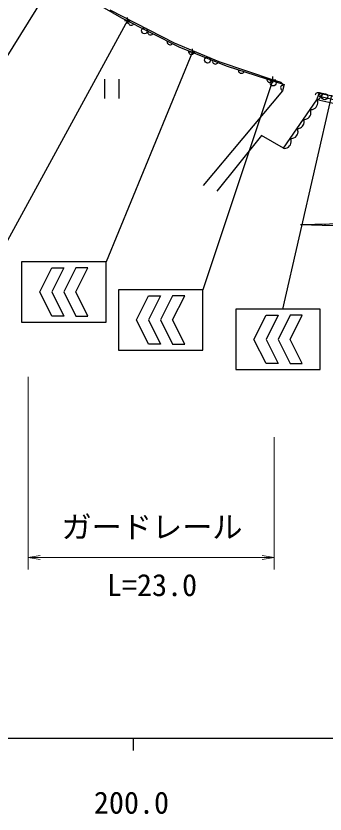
# Model space of a CAD drawing. Units: millimetres at full size, sheet at 1:1000; details may follow other scales. Extents: x 40000 to 680000, y 20000 to 380000.
# Drawn here: x 258273 to 283889, y 198715 to 264940 of the extents above; entities that cross this region are included whole.
import ezdxf
from ezdxf.enums import TextEntityAlignment as Align

# ---------------------------------------------------------------- set-up
doc = ezdxf.new("R2010")
doc.units = ezdxf.units.MM
doc.header["$LTSCALE"] = 1000
for name, color, linetype, lineweight in [('M-BGD', 7, 'Continuous', 25), ('M-STR-HTXT', 7, 'Continuous', 13), ('M-STR-STRC', 7, 'Continuous', 25), ('M-TTL-BAND', 7, 'Continuous', 25)]:
    doc.layers.add(name, color=color, linetype=linetype, lineweight=lineweight)
doc.styles.add('ＭＳ ゴシック', font='')
doc.styles.get('ＭＳ ゴシック').set_extended_font_data('MS Gothic')

# ---------------------------------------------------------------- blocks, each defined once
blk = doc.blocks.new('open_arrow')
at = {"color": 0, "linetype": 'Continuous', "lineweight": -2}
blk.add_lwpolyline([(7.5, 1.25), (0, 0), (7.5, -1.25)], dxfattribs=at)
blk = doc.blocks.new('plus')
at = {"color": 0, "linetype": 'Continuous', "lineweight": -2}
for p, q in [((-1.25, 0), (1.25, 0)), ((0, -1.25), (0, 1.25))]:
    blk.add_line(p, q, dxfattribs=at)

msp = doc.modelspace()

# ---------------------------------------------------------------- linework, layer by layer
at = {"layer": 'M-BGD'}
for p, q in [((263025, 267156), (267014, 264791)), ((267014, 264791), (271824, 262361)), ((267593, 264499), (267584, 264436)), ((267584, 264436), (267588, 264378)), ((267588, 264378), (267610, 264311)), ((267610, 264311), (267641, 264262)), ((267641, 264262), (267686, 264217)), ((267994, 264229), (268039, 264273)), ((267686, 264217), (267757, 264181)), ((267757, 264181), (267820, 264171)), ((267820, 264171), (267878, 264176)), ((267878, 264176), (267945, 264198)), ((267945, 264198), (267994, 264229)), ((269196, 263689), (269187, 263626)), ((269187, 263626), (269191, 263568)), ((269191, 263568), (269213, 263501)), ((269213, 263501), (269244, 263451)), ((269244, 263451), (269289, 263407)), ((269289, 263407), (269360, 263370)), ((269360, 263370), (269423, 263361)), ((269423, 263361), (269481, 263365)), ((269481, 263365), (269548, 263388)), ((269548, 263388), (269598, 263419)), ((269598, 263419), (269643, 263463)), ((270800, 262879), (270790, 262816)), ((270790, 262816), (270795, 262758)), ((270795, 262758), (270817, 262691)), ((270817, 262691), (270848, 262641)), ((270848, 262641), (270892, 262596)), ((270892, 262596), (270964, 262560)), ((270964, 262560), (271026, 262551)), ((271026, 262551), (271085, 262555)), ((271085, 262555), (271152, 262578)), ((271152, 262578), (271201, 262609)), ((271201, 262609), (271246, 262653)), ((271824, 262361), (275767, 260769)), ((272578, 262056), (272574, 261993)), ((272574, 261993), (272583, 261936)), ((272583, 261936), (272611, 261871)), ((272611, 261871), (272646, 261824)), ((272646, 261824), (272694, 261783)), ((272694, 261783), (272768, 261753)), ((272768, 261753), (272832, 261749)), ((272832, 261749), (272889, 261758)), ((272889, 261758), (272954, 261786)), ((272954, 261786), (273001, 261821)), ((273001, 261821), (273042, 261869)), ((274549, 261260), (274545, 261197)), ((274545, 261197), (274554, 261139)), ((274554, 261139), (274582, 261074)), ((274582, 261074), (274617, 261028)), ((274617, 261028), (274665, 260987)), ((274665, 260987), (274739, 260957)), ((274739, 260957), (274803, 260953)), ((274803, 260953), (274860, 260962)), ((274860, 260962), (274925, 260990)), ((274925, 260990), (274972, 261025)), ((274972, 261025), (275013, 261073)), ((275767, 260769), (280496, 259265)), ((276711, 260468), (276712, 260405)), ((276712, 260405), (276725, 260348)), ((276725, 260348), (276758, 260285)), ((276758, 260285), (276796, 260242)), ((277106, 260227), (277150, 260266)), ((277150, 260266), (277187, 260317)), ((265619, 259696), (265619, 258096)), ((266819, 258096), (266819, 259696)), ((276796, 260242), (276847, 260204)), ((276847, 260204), (276923, 260180)), ((276923, 260180), (276987, 260181)), ((276987, 260181), (277043, 260195)), ((277043, 260195), (277106, 260227)), ((279075, 259716), (279076, 259653)), ((279076, 259653), (279090, 259596)), ((279090, 259596), (279122, 259533)), ((279122, 259533), (279161, 259490)), ((279161, 259490), (279212, 259453)), ((279212, 259453), (279288, 259428)), ((279288, 259428), (279351, 259429)), ((279351, 259429), (279408, 259443)), ((279408, 259443), (279471, 259475)), ((279471, 259475), (279515, 259514)), ((279515, 259514), (279552, 259565)), ((280231, 259089), (280211, 259011)), ((280211, 259011), (280214, 258948)), ((280214, 258948), (280230, 258892)), ((280266, 259141), (280231, 259089)), ((280308, 259182), (280266, 259141)), ((280370, 259217), (280308, 259182)), ((280496, 259265), (280352, 258727)), ((280426, 259233), (280370, 259217)), ((280489, 259237), (280426, 259233)), ((280352, 258727), (273801, 250863)), ((280230, 258892), (280266, 258831)), ((280266, 258831), (280306, 258789)), ((280306, 258789), (280359, 258754)), ((283205, 257987), (283390, 258523)), ((283282, 258311), (292394, 256262)), ((283430, 258452), (283379, 258491)), ((283390, 258523), (288450, 257527)), ((283467, 258408), (283430, 258452)), ((283498, 258344), (283467, 258408)), ((283510, 258287), (283498, 258344)), ((283509, 258224), (283510, 258287)), ((280454, 253959), (283205, 257987)), ((283216, 258018), (283279, 258018)), ((283216, 258018), (292356, 255963)), ((283267, 257899), (283218, 258005)), ((283282, 257816), (283267, 257899)), ((283269, 257583), (283287, 257716)), ((283279, 258018), (283336, 258030)), ((283287, 257716), (283282, 257816)), ((283336, 258030), (283400, 258061)), ((283400, 258061), (283445, 258098)), ((283445, 258098), (283483, 258148)), ((283483, 258148), (283509, 258224)), ((282702, 257073), (282654, 257179)), ((282654, 257179), (282770, 257173)), ((282718, 256990), (282702, 257073)), ((282723, 256890), (282718, 256990)), ((282770, 257173), (282854, 257188)), ((282854, 257188), (282948, 257220)), ((282948, 257220), (283065, 257286)), ((283065, 257286), (283150, 257374)), ((283150, 257374), (283217, 257473)), ((283217, 257473), (283269, 257583)), ((282134, 256258), (282090, 256354)), ((282090, 256354), (282206, 256347)), ((282206, 256347), (282290, 256363)), ((282290, 256363), (282384, 256395)), ((282384, 256395), (282501, 256460)), ((282501, 256460), (282586, 256548)), ((282586, 256548), (282653, 256647)), ((282653, 256647), (282704, 256757)), ((282704, 256757), (282723, 256890)), ((281762, 255618), (281847, 255647)), ((281847, 255647), (281953, 255706)), ((281953, 255706), (282028, 255785)), ((282028, 255785), (282089, 255874)), ((282089, 255874), (282135, 255974)), ((282148, 256183), (282134, 256258)), ((282135, 255974), (282152, 256093)), ((282152, 256093), (282148, 256183)), ((278636, 255031), (274934, 250411)), ((280454, 253959), (278636, 255031)), ((281430, 254891), (281514, 254979)), ((281514, 254979), (281582, 255078)), ((281631, 255505), (281582, 255610)), ((281582, 255610), (281687, 255604)), ((281582, 255078), (281633, 255188)), ((281647, 255421), (281631, 255505)), ((281633, 255188), (281651, 255321)), ((281651, 255321), (281647, 255421)), ((281687, 255604), (281762, 255618)), ((281067, 254679), (281018, 254785)), ((281018, 254785), (281135, 254778)), ((281018, 254252), (281069, 254363)), ((281083, 254595), (281067, 254679)), ((281069, 254363), (281087, 254495)), ((281087, 254495), (281083, 254595)), ((281135, 254778), (281218, 254794)), ((281218, 254794), (281313, 254826)), ((281313, 254826), (281430, 254891)), ((280454, 253959), (280570, 253952)), ((280570, 253952), (280654, 253968)), ((280654, 253968), (280749, 254000)), ((280749, 254000), (280866, 254065)), ((280866, 254065), (280950, 254153)), ((280950, 254153), (281018, 254252)), ((281864, 247644), (295804, 247942)), ((283863, 247687), (283866, 247575)), ((281864, 247644), (297043, 247120))]:
    msp.add_line(p, q, dxfattribs=at)
at = {"layer": 'M-STR-HTXT'}
for p, q in [((259293, 235000), (259293, 219000)), ((279669, 230000), (279669, 219000)), ((259293, 220000), (279669, 220000))]:
    msp.add_line(p, q, dxfattribs=at)
at = {"layer": 'M-STR-STRC'}
for p, q in [((261647, 268269), (248987, 247817)), ((266064, 265454), (271398, 262721)), ((267507, 264566), (257412, 246001)), ((271398, 262721), (275088, 261157)), ((272903, 261969), (265737, 244538)), ((275088, 261157), (279669, 259620)), ((279559, 259653), (273760, 242217)), ((279669, 259620), (280143, 259461)), ((280143, 259461), (280219, 259436)), ((280219, 259436), (280263, 259410)), ((280263, 259410), (280310, 259363)), ((280310, 259363), (280339, 259322)), ((280339, 259322), (280355, 259274)), ((280357, 259157), (280348, 259129)), ((280355, 259274), (280364, 259208)), ((280364, 259208), (280357, 259157)), ((284425, 258373), (280377, 240602)), ((283078, 258395), (283086, 258435)), ((283086, 258435), (283118, 258489)), ((283118, 258489), (283157, 258532)), ((283157, 258532), (283216, 258572)), ((283216, 258572), (283271, 258591)), ((283271, 258591), (283344, 258597)), ((283344, 258597), (283422, 258581)), ((283422, 258581), (283912, 258481)), ((258737, 244538), (258737, 239538)), ((265737, 244538), (258737, 244538)), ((265737, 239538), (265737, 244538)), ((260237, 242038), (261237, 244038)), ((261237, 244038), (262237, 244038)), ((262237, 244038), (261237, 242038)), ((263237, 244038), (262237, 242038)), ((263237, 242038), (264237, 244038)), ((264237, 244038), (263237, 244038)), ((261237, 240038), (260237, 242038)), ((261237, 242038), (262237, 240038)), ((262237, 242038), (263237, 240038)), ((264237, 240038), (263237, 242038)), ((266760, 242217), (266760, 237217)), ((273760, 242217), (266760, 242217)), ((273760, 237217), (273760, 242217)), ((268260, 239717), (269260, 241717)), ((269260, 241717), (270260, 241717)), ((270260, 241717), (269260, 239717)), ((271260, 241717), (270260, 239717)), ((271260, 239717), (272260, 241717)), ((272260, 241717), (271260, 241717)), ((276497, 240602), (276497, 235602)), ((283497, 240602), (276497, 240602)), ((283497, 235602), (283497, 240602)), ((262237, 240038), (261237, 240038)), ((263237, 240038), (264237, 240038)), ((277997, 238102), (278997, 240102)), ((278997, 240102), (279997, 240102)), ((279997, 240102), (278997, 238102)), ((280997, 240102), (279997, 238102)), ((280997, 238102), (281997, 240102)), ((281997, 240102), (280997, 240102)), ((258737, 239538), (265737, 239538)), ((269260, 237717), (268260, 239717)), ((269260, 239717), (270260, 237717)), ((270260, 239717), (271260, 237717)), ((272260, 237717), (271260, 239717)), ((278997, 236102), (277997, 238102)), ((278997, 238102), (279997, 236102)), ((279997, 238102), (280997, 236102)), ((281997, 236102), (280997, 238102)), ((266760, 237217), (273760, 237217)), ((270260, 237717), (269260, 237717)), ((271260, 237717), (272260, 237717)), ((279997, 236102), (278997, 236102)), ((280997, 236102), (281997, 236102)), ((276497, 235602), (283497, 235602))]:
    msp.add_line(p, q, dxfattribs=at)
for centre in [(268926, 263707), (274150, 261283), (279589, 259383), (283862, 258236)]:
    msp.add_circle(centre, 250, dxfattribs=at)
at = {"layer": 'M-TTL-BAND'}
for p, q in [((40000, 205000), (579000, 205000)), ((268000, 205000), (268000, 204000))]:
    msp.add_line(p, q, dxfattribs=at)

# ---------------------------------------------------------------- block references
at = {"layer": 'M-STR-HTXT', "xscale": 133, "yscale": 133}
msp.add_blockref('open_arrow', (259293, 220000), dxfattribs=at)
at = {"layer": 'M-STR-HTXT', "xscale": 133, "yscale": 133, "rotation": 180}
msp.add_blockref('open_arrow', (279669, 220000), dxfattribs=at)
at = {"layer": 'M-STR-STRC', "xscale": 200, "yscale": 200}
for p in [(267507, 264566), (272903, 261969), (279559, 259653)]:
    msp.add_blockref('plus', p, dxfattribs=at)

# ---------------------------------------------------------------- texts
at = {"layer": 'M-STR-HTXT', "style": 'ＭＳ ゴシック'}
msp.add_text('ガードレール', height=1833, dxfattribs=at).set_placement((269547, 222533), align=Align.MIDDLE_CENTER)
msp.add_text('L=23.0', height=1833, dxfattribs=at).set_placement((269547, 216251), align=Align.BOTTOM_CENTER)
at = {"layer": 'M-TTL-BAND', "style": 'ＭＳ ゴシック'}
msp.add_text('200.0', height=1833, dxfattribs=at).set_placement((267844, 198195), align=Align.BOTTOM_CENTER)

doc.saveas('drawing.dxf')
